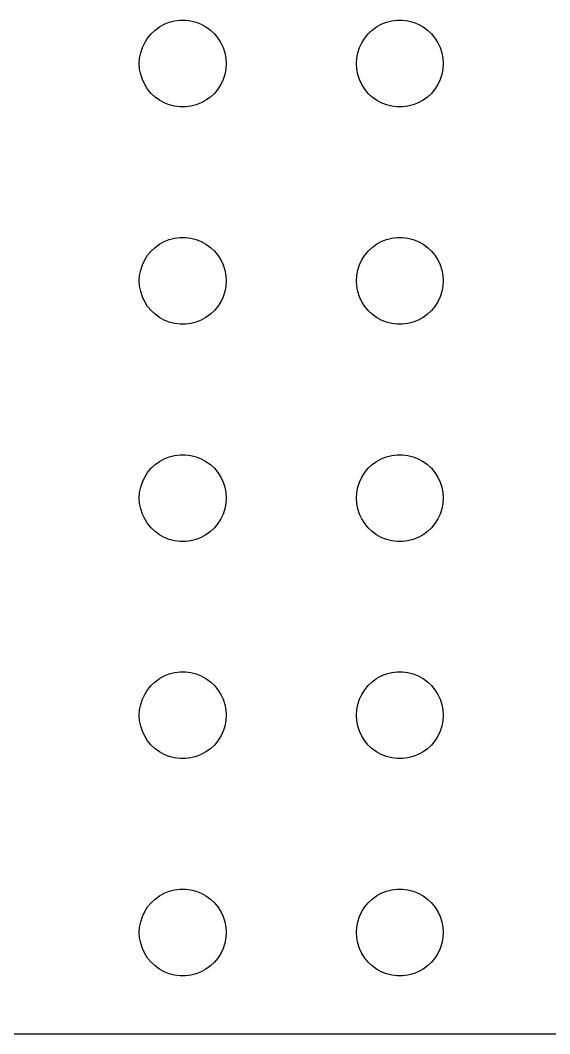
# Model space of a CAD drawing. Header units: metres. Extents: x -82 to 82, y -82 to 82.
# Drawn here: x -41.2 to -4.6, y -82 to -12 of the extents above; entities that cross this region are included whole.
import ezdxf

# ---------------------------------------------------------------- set-up
doc = ezdxf.new("R2010")
doc.units = ezdxf.units.M

msp = doc.modelspace()

# ---------------------------------------------------------------- linework, layer by layer
for p, q in [((-31.9123, -12.6884), (-31.6075, -12.467)), ((-31.6075, -12.467), (-31.2773, -12.2855)), ((-31.2773, -12.2855), (-30.927, -12.1468)), ((-30.927, -12.1468), (-30.5621, -12.0531)), ((-30.5621, -12.0531), (-30.1884, -12.0059)), ((-30.1884, -12.0059), (-29.8116, -12.0059)), ((-29.8116, -12.0059), (-29.4379, -12.0531)), ((-29.4379, -12.0531), (-29.0729, -12.1468)), ((-29.0729, -12.1468), (-28.7227, -12.2855)), ((-28.7227, -12.2855), (-28.3925, -12.467)), ((-28.3925, -12.467), (-28.0877, -12.6884)), ((-16.9123, -12.6884), (-16.6075, -12.467)), ((-16.6075, -12.467), (-16.2773, -12.2855)), ((-16.2773, -12.2855), (-15.927, -12.1468)), ((-15.927, -12.1468), (-15.5621, -12.0531)), ((-15.5621, -12.0531), (-15.1884, -12.0059)), ((-15.1884, -12.0059), (-14.8116, -12.0059)), ((-14.8116, -12.0059), (-14.4379, -12.0531)), ((-14.4379, -12.0531), (-14.0729, -12.1468)), ((-14.0729, -12.1468), (-13.7227, -12.2855)), ((-13.7227, -12.2855), (-13.3925, -12.467)), ((-13.3925, -12.467), (-13.0877, -12.6884)), ((-32.6289, -13.5547), (-32.427, -13.2366)), ((-32.427, -13.2366), (-32.1869, -12.9464)), ((-32.1869, -12.9464), (-31.9123, -12.6884)), ((-28.0877, -12.6884), (-27.8131, -12.9464)), ((-27.8131, -12.9464), (-27.5729, -13.2366)), ((-27.5729, -13.2366), (-27.3711, -13.5547)), ((-17.6289, -13.5547), (-17.427, -13.2366)), ((-17.427, -13.2366), (-17.1869, -12.9464)), ((-17.1869, -12.9464), (-16.9123, -12.6884)), ((-13.0877, -12.6884), (-12.8131, -12.9464)), ((-12.8131, -12.9464), (-12.5729, -13.2366)), ((-12.5729, -13.2366), (-12.3711, -13.5547)), ((-32.9057, -14.2539), (-32.7893, -13.8956)), ((-32.7893, -13.8956), (-32.6289, -13.5547)), ((-27.3711, -13.5547), (-27.2107, -13.8956)), ((-27.2107, -13.8956), (-27.0942, -14.2539)), ((-17.9057, -14.2539), (-17.7893, -13.8956)), ((-17.7893, -13.8956), (-17.6289, -13.5547)), ((-12.3711, -13.5547), (-12.2107, -13.8956)), ((-12.2107, -13.8956), (-12.0942, -14.2539)), ((-33, -15), (-32.9763, -14.624)), ((-32.9763, -14.624), (-32.9057, -14.2539)), ((-27.0942, -14.2539), (-27.0237, -14.624)), ((-27.0237, -14.624), (-27, -15)), ((-18, -15), (-17.9763, -14.624)), ((-17.9763, -14.624), (-17.9057, -14.2539)), ((-12.0942, -14.2539), (-12.0237, -14.624)), ((-12.0237, -14.624), (-12, -15)), ((-32.9763, -15.376), (-33, -15)), ((-32.9057, -15.7461), (-32.9763, -15.376)), ((-27.0237, -15.376), (-27.0942, -15.7461)), ((-27, -15), (-27.0237, -15.376)), ((-17.9763, -15.376), (-18, -15)), ((-17.9057, -15.7461), (-17.9763, -15.376)), ((-12.0237, -15.376), (-12.0942, -15.7461)), ((-12, -15), (-12.0237, -15.376)), ((-32.7893, -16.1044), (-32.9057, -15.7461)), ((-27.0942, -15.7461), (-27.2107, -16.1044)), ((-17.7893, -16.1044), (-17.9057, -15.7461)), ((-12.0942, -15.7461), (-12.2107, -16.1044)), ((-32.6289, -16.4453), (-32.7893, -16.1044)), ((-32.427, -16.7634), (-32.6289, -16.4453)), ((-32.1869, -17.0536), (-32.427, -16.7634)), ((-27.5729, -16.7634), (-27.8131, -17.0536)), ((-27.3711, -16.4453), (-27.5729, -16.7634)), ((-27.2107, -16.1044), (-27.3711, -16.4453)), ((-17.6289, -16.4453), (-17.7893, -16.1044)), ((-17.427, -16.7634), (-17.6289, -16.4453)), ((-17.1869, -17.0536), (-17.427, -16.7634)), ((-12.5729, -16.7634), (-12.8131, -17.0536)), ((-12.3711, -16.4453), (-12.5729, -16.7634)), ((-12.2107, -16.1044), (-12.3711, -16.4453)), ((-31.9123, -17.3115), (-32.1869, -17.0536)), ((-31.6075, -17.533), (-31.9123, -17.3115)), ((-28.0877, -17.3115), (-28.3925, -17.533)), ((-27.8131, -17.0536), (-28.0877, -17.3115)), ((-16.9123, -17.3115), (-17.1869, -17.0536)), ((-16.6075, -17.533), (-16.9123, -17.3115)), ((-13.0877, -17.3115), (-13.3925, -17.533)), ((-12.8131, -17.0536), (-13.0877, -17.3115)), ((-31.2773, -17.7145), (-31.6075, -17.533)), ((-30.927, -17.8532), (-31.2773, -17.7145)), ((-30.5621, -17.9469), (-30.927, -17.8532)), ((-30.1884, -17.9941), (-30.5621, -17.9469)), ((-29.8116, -17.9941), (-30.1884, -17.9941)), ((-29.4379, -17.9469), (-29.8116, -17.9941)), ((-29.0729, -17.8532), (-29.4379, -17.9469)), ((-28.7227, -17.7145), (-29.0729, -17.8532)), ((-28.3925, -17.533), (-28.7227, -17.7145)), ((-16.2773, -17.7145), (-16.6075, -17.533)), ((-15.927, -17.8532), (-16.2773, -17.7145)), ((-15.5621, -17.9469), (-15.927, -17.8532)), ((-15.1884, -17.9941), (-15.5621, -17.9469)), ((-14.8116, -17.9941), (-15.1884, -17.9941)), ((-14.4379, -17.9469), (-14.8116, -17.9941)), ((-14.0729, -17.8532), (-14.4379, -17.9469)), ((-13.7227, -17.7145), (-14.0729, -17.8532)), ((-13.3925, -17.533), (-13.7227, -17.7145)), ((-31.6075, -27.467), (-31.2773, -27.2855)), ((-31.2773, -27.2855), (-30.927, -27.1468)), ((-30.927, -27.1468), (-30.5621, -27.0531)), ((-30.5621, -27.0531), (-30.1884, -27.0059)), ((-30.1884, -27.0059), (-29.8116, -27.0059)), ((-29.8116, -27.0059), (-29.4379, -27.0531)), ((-29.4379, -27.0531), (-29.0729, -27.1468)), ((-29.0729, -27.1468), (-28.7227, -27.2855)), ((-28.7227, -27.2855), (-28.3925, -27.467)), ((-16.6075, -27.467), (-16.2773, -27.2855)), ((-16.2773, -27.2855), (-15.927, -27.1468)), ((-15.927, -27.1468), (-15.5621, -27.0531)), ((-15.5621, -27.0531), (-15.1884, -27.0059)), ((-15.1884, -27.0059), (-14.8116, -27.0059)), ((-14.8116, -27.0059), (-14.4379, -27.0531)), ((-14.4379, -27.0531), (-14.0729, -27.1468)), ((-14.0729, -27.1468), (-13.7227, -27.2855)), ((-13.7227, -27.2855), (-13.3925, -27.467)), ((-32.427, -28.2366), (-32.1869, -27.9464)), ((-32.1869, -27.9464), (-31.9123, -27.6884)), ((-31.9123, -27.6884), (-31.6075, -27.467)), ((-28.3925, -27.467), (-28.0877, -27.6884)), ((-28.0877, -27.6884), (-27.8131, -27.9464)), ((-27.8131, -27.9464), (-27.5729, -28.2366)), ((-17.427, -28.2366), (-17.1869, -27.9464)), ((-17.1869, -27.9464), (-16.9123, -27.6884)), ((-16.9123, -27.6884), (-16.6075, -27.467)), ((-13.3925, -27.467), (-13.0877, -27.6884)), ((-13.0877, -27.6884), (-12.8131, -27.9464)), ((-12.8131, -27.9464), (-12.5729, -28.2366)), ((-32.7893, -28.8956), (-32.6289, -28.5547)), ((-32.6289, -28.5547), (-32.427, -28.2366)), ((-27.5729, -28.2366), (-27.3711, -28.5547)), ((-27.3711, -28.5547), (-27.2107, -28.8956)), ((-17.7893, -28.8956), (-17.6289, -28.5547)), ((-17.6289, -28.5547), (-17.427, -28.2366)), ((-12.5729, -28.2366), (-12.3711, -28.5547)), ((-12.3711, -28.5547), (-12.2107, -28.8956)), ((-32.9763, -29.624), (-32.9057, -29.2539)), ((-32.9057, -29.2539), (-32.7893, -28.8956)), ((-27.2107, -28.8956), (-27.0942, -29.2539)), ((-27.0942, -29.2539), (-27.0237, -29.624)), ((-17.9763, -29.624), (-17.9057, -29.2539)), ((-17.9057, -29.2539), (-17.7893, -28.8956)), ((-12.2107, -28.8956), (-12.0942, -29.2539)), ((-12.0942, -29.2539), (-12.0237, -29.624)), ((-33, -30), (-32.9763, -29.624)), ((-32.9763, -30.376), (-33, -30)), ((-27.0237, -29.624), (-27, -30)), ((-27, -30), (-27.0237, -30.376)), ((-18, -30), (-17.9763, -29.624)), ((-17.9763, -30.376), (-18, -30)), ((-12.0237, -29.624), (-12, -30)), ((-12, -30), (-12.0237, -30.376)), ((-32.9057, -30.7461), (-32.9763, -30.376)), ((-32.7893, -31.1044), (-32.9057, -30.7461)), ((-27.0942, -30.7461), (-27.2107, -31.1044)), ((-27.0237, -30.376), (-27.0942, -30.7461)), ((-17.9057, -30.7461), (-17.9763, -30.376)), ((-17.7893, -31.1044), (-17.9057, -30.7461)), ((-12.0942, -30.7461), (-12.2107, -31.1044)), ((-12.0237, -30.376), (-12.0942, -30.7461)), ((-32.6289, -31.4453), (-32.7893, -31.1044)), ((-32.427, -31.7634), (-32.6289, -31.4453)), ((-27.3711, -31.4453), (-27.5729, -31.7634)), ((-27.2107, -31.1044), (-27.3711, -31.4453)), ((-17.6289, -31.4453), (-17.7893, -31.1044)), ((-17.427, -31.7634), (-17.6289, -31.4453)), ((-12.3711, -31.4453), (-12.5729, -31.7634)), ((-12.2107, -31.1044), (-12.3711, -31.4453)), ((-32.1869, -32.0536), (-32.427, -31.7634)), ((-31.9123, -32.3115), (-32.1869, -32.0536)), ((-27.8131, -32.0536), (-28.0877, -32.3115)), ((-27.5729, -31.7634), (-27.8131, -32.0536)), ((-17.1869, -32.0536), (-17.427, -31.7634)), ((-16.9123, -32.3115), (-17.1869, -32.0536)), ((-12.8131, -32.0536), (-13.0877, -32.3115)), ((-12.5729, -31.7634), (-12.8131, -32.0536)), ((-31.6075, -32.533), (-31.9123, -32.3115)), ((-31.2773, -32.7145), (-31.6075, -32.533)), ((-30.927, -32.8532), (-31.2773, -32.7145)), ((-30.5621, -32.9469), (-30.927, -32.8532)), ((-29.0729, -32.8532), (-29.4379, -32.9469)), ((-28.7227, -32.7145), (-29.0729, -32.8532)), ((-28.3925, -32.533), (-28.7227, -32.7145)), ((-28.0877, -32.3115), (-28.3925, -32.533)), ((-16.6075, -32.533), (-16.9123, -32.3115)), ((-16.2773, -32.7145), (-16.6075, -32.533)), ((-15.927, -32.8532), (-16.2773, -32.7145)), ((-15.5621, -32.9469), (-15.927, -32.8532)), ((-14.0729, -32.8532), (-14.4379, -32.9469)), ((-13.7227, -32.7145), (-14.0729, -32.8532)), ((-13.3925, -32.533), (-13.7227, -32.7145)), ((-13.0877, -32.3115), (-13.3925, -32.533)), ((-30.1884, -32.9941), (-30.5621, -32.9469)), ((-29.8116, -32.9941), (-30.1884, -32.9941)), ((-29.4379, -32.9469), (-29.8116, -32.9941)), ((-15.1884, -32.9941), (-15.5621, -32.9469)), ((-14.8116, -32.9941), (-15.1884, -32.9941)), ((-14.4379, -32.9469), (-14.8116, -32.9941)), ((-32.1869, -42.9464), (-31.9123, -42.6885)), ((-31.9123, -42.6885), (-31.6075, -42.467)), ((-31.6075, -42.467), (-31.2773, -42.2855)), ((-31.2773, -42.2855), (-30.927, -42.1468)), ((-30.927, -42.1468), (-30.5621, -42.0531)), ((-30.5621, -42.0531), (-30.1884, -42.0059)), ((-30.1884, -42.0059), (-29.8116, -42.0059)), ((-29.8116, -42.0059), (-29.4379, -42.0531)), ((-29.4379, -42.0531), (-29.0729, -42.1468)), ((-29.0729, -42.1468), (-28.7227, -42.2855)), ((-28.7227, -42.2855), (-28.3925, -42.467)), ((-28.3925, -42.467), (-28.0877, -42.6885)), ((-28.0877, -42.6885), (-27.8131, -42.9464)), ((-17.1869, -42.9464), (-16.9123, -42.6885)), ((-16.9123, -42.6885), (-16.6075, -42.467)), ((-16.6075, -42.467), (-16.2773, -42.2855)), ((-16.2773, -42.2855), (-15.927, -42.1468)), ((-15.927, -42.1468), (-15.5621, -42.0531)), ((-15.5621, -42.0531), (-15.1884, -42.0059)), ((-15.1884, -42.0059), (-14.8116, -42.0059)), ((-14.8116, -42.0059), (-14.4379, -42.0531)), ((-14.4379, -42.0531), (-14.0729, -42.1468)), ((-14.0729, -42.1468), (-13.7227, -42.2855)), ((-13.7227, -42.2855), (-13.3925, -42.467)), ((-13.3925, -42.467), (-13.0877, -42.6885)), ((-13.0877, -42.6885), (-12.8131, -42.9464)), ((-32.6289, -43.5547), (-32.427, -43.2366)), ((-32.427, -43.2366), (-32.1869, -42.9464)), ((-27.8131, -42.9464), (-27.5729, -43.2366)), ((-27.5729, -43.2366), (-27.3711, -43.5547)), ((-17.6289, -43.5547), (-17.427, -43.2366)), ((-17.427, -43.2366), (-17.1869, -42.9464)), ((-12.8131, -42.9464), (-12.5729, -43.2366)), ((-12.5729, -43.2366), (-12.3711, -43.5547)), ((-32.9057, -44.2539), (-32.7893, -43.8956)), ((-32.7893, -43.8956), (-32.6289, -43.5547)), ((-27.3711, -43.5547), (-27.2107, -43.8956)), ((-27.2107, -43.8956), (-27.0942, -44.2539)), ((-17.9057, -44.2539), (-17.7893, -43.8956)), ((-17.7893, -43.8956), (-17.6289, -43.5547)), ((-12.3711, -43.5547), (-12.2107, -43.8956)), ((-12.2107, -43.8956), (-12.0942, -44.2539)), ((-33, -45), (-32.9763, -44.624)), ((-32.9763, -44.624), (-32.9057, -44.2539)), ((-27.0942, -44.2539), (-27.0237, -44.624)), ((-27.0237, -44.624), (-27, -45)), ((-18, -45), (-17.9763, -44.624)), ((-17.9763, -44.624), (-17.9057, -44.2539)), ((-12.0942, -44.2539), (-12.0237, -44.624)), ((-12.0237, -44.624), (-12, -45)), ((-32.9763, -45.376), (-33, -45)), ((-32.9057, -45.7461), (-32.9763, -45.376)), ((-27.0237, -45.376), (-27.0942, -45.7461)), ((-27, -45), (-27.0237, -45.376)), ((-17.9763, -45.376), (-18, -45)), ((-17.9057, -45.7461), (-17.9763, -45.376)), ((-12.0237, -45.376), (-12.0942, -45.7461)), ((-12, -45), (-12.0237, -45.376)), ((-32.7893, -46.1044), (-32.9057, -45.7461)), ((-32.6289, -46.4453), (-32.7893, -46.1044)), ((-27.2107, -46.1044), (-27.3711, -46.4453)), ((-27.0942, -45.7461), (-27.2107, -46.1044)), ((-17.7893, -46.1044), (-17.9057, -45.7461)), ((-17.6289, -46.4453), (-17.7893, -46.1044)), ((-12.2107, -46.1044), (-12.3711, -46.4453)), ((-12.0942, -45.7461), (-12.2107, -46.1044)), ((-32.427, -46.7634), (-32.6289, -46.4453)), ((-32.1869, -47.0536), (-32.427, -46.7634)), ((-27.5729, -46.7634), (-27.8131, -47.0536)), ((-27.3711, -46.4453), (-27.5729, -46.7634)), ((-17.427, -46.7634), (-17.6289, -46.4453)), ((-17.1869, -47.0536), (-17.427, -46.7634)), ((-12.5729, -46.7634), (-12.8131, -47.0536)), ((-12.3711, -46.4453), (-12.5729, -46.7634)), ((-31.9123, -47.3115), (-32.1869, -47.0536)), ((-31.6075, -47.533), (-31.9123, -47.3115)), ((-31.2773, -47.7145), (-31.6075, -47.533)), ((-28.3925, -47.533), (-28.7227, -47.7145)), ((-28.0877, -47.3115), (-28.3925, -47.533)), ((-27.8131, -47.0536), (-28.0877, -47.3115)), ((-16.9123, -47.3115), (-17.1869, -47.0536)), ((-16.6075, -47.533), (-16.9123, -47.3115)), ((-16.2773, -47.7145), (-16.6075, -47.533)), ((-13.3925, -47.533), (-13.7227, -47.7145)), ((-13.0877, -47.3115), (-13.3925, -47.533)), ((-12.8131, -47.0536), (-13.0877, -47.3115)), ((-30.927, -47.8532), (-31.2773, -47.7145)), ((-30.5621, -47.9469), (-30.927, -47.8532)), ((-30.1884, -47.9941), (-30.5621, -47.9469)), ((-29.8116, -47.9941), (-30.1884, -47.9941)), ((-29.4379, -47.9469), (-29.8116, -47.9941)), ((-29.0729, -47.8532), (-29.4379, -47.9469)), ((-28.7227, -47.7145), (-29.0729, -47.8532)), ((-15.927, -47.8532), (-16.2773, -47.7145)), ((-15.5621, -47.9469), (-15.927, -47.8532)), ((-15.1884, -47.9941), (-15.5621, -47.9469)), ((-14.8116, -47.9941), (-15.1884, -47.9941)), ((-14.4379, -47.9469), (-14.8116, -47.9941)), ((-14.0729, -47.8532), (-14.4379, -47.9469)), ((-13.7227, -47.7145), (-14.0729, -47.8532)), ((-31.6075, -57.467), (-31.2773, -57.2855)), ((-31.2773, -57.2855), (-30.927, -57.1468)), ((-30.927, -57.1468), (-30.5621, -57.0531)), ((-30.5621, -57.0531), (-30.1884, -57.0059)), ((-30.1884, -57.0059), (-29.8116, -57.0059)), ((-29.8116, -57.0059), (-29.4379, -57.0531)), ((-29.4379, -57.0531), (-29.0729, -57.1468)), ((-29.0729, -57.1468), (-28.7227, -57.2855)), ((-28.7227, -57.2855), (-28.3925, -57.467)), ((-16.6075, -57.467), (-16.2773, -57.2855)), ((-16.2773, -57.2855), (-15.927, -57.1468)), ((-15.927, -57.1468), (-15.5621, -57.0531)), ((-15.5621, -57.0531), (-15.1884, -57.0059)), ((-15.1884, -57.0059), (-14.8116, -57.0059)), ((-14.8116, -57.0059), (-14.4379, -57.0531)), ((-14.4379, -57.0531), (-14.0729, -57.1468)), ((-14.0729, -57.1468), (-13.7227, -57.2855)), ((-13.7227, -57.2855), (-13.3925, -57.467)), ((-32.427, -58.2366), (-32.1869, -57.9464)), ((-32.1869, -57.9464), (-31.9123, -57.6885)), ((-31.9123, -57.6885), (-31.6075, -57.467)), ((-28.3925, -57.467), (-28.0877, -57.6885)), ((-28.0877, -57.6885), (-27.8131, -57.9464)), ((-27.8131, -57.9464), (-27.5729, -58.2366)), ((-17.427, -58.2366), (-17.1869, -57.9464)), ((-17.1869, -57.9464), (-16.9123, -57.6885)), ((-16.9123, -57.6885), (-16.6075, -57.467)), ((-13.3925, -57.467), (-13.0877, -57.6885)), ((-13.0877, -57.6885), (-12.8131, -57.9464)), ((-12.8131, -57.9464), (-12.5729, -58.2366)), ((-32.7893, -58.8956), (-32.6289, -58.5547)), ((-32.6289, -58.5547), (-32.427, -58.2366)), ((-27.5729, -58.2366), (-27.3711, -58.5547)), ((-27.3711, -58.5547), (-27.2107, -58.8956)), ((-17.7893, -58.8956), (-17.6289, -58.5547)), ((-17.6289, -58.5547), (-17.427, -58.2366)), ((-12.5729, -58.2366), (-12.3711, -58.5547)), ((-12.3711, -58.5547), (-12.2107, -58.8956)), ((-32.9763, -59.624), (-32.9057, -59.2539)), ((-32.9057, -59.2539), (-32.7893, -58.8956)), ((-27.2107, -58.8956), (-27.0942, -59.2539)), ((-27.0942, -59.2539), (-27.0237, -59.624)), ((-17.9763, -59.624), (-17.9057, -59.2539)), ((-17.9057, -59.2539), (-17.7893, -58.8956)), ((-12.2107, -58.8956), (-12.0942, -59.2539)), ((-12.0942, -59.2539), (-12.0237, -59.624)), ((-33, -60), (-32.9763, -59.624)), ((-32.9763, -60.376), (-33, -60)), ((-27.0237, -59.624), (-27, -60)), ((-27, -60), (-27.0237, -60.376)), ((-18, -60), (-17.9763, -59.624)), ((-17.9763, -60.376), (-18, -60)), ((-12.0237, -59.624), (-12, -60)), ((-12, -60), (-12.0237, -60.376)), ((-32.9057, -60.7461), (-32.9763, -60.376)), ((-32.7893, -61.1044), (-32.9057, -60.7461)), ((-27.0942, -60.7461), (-27.2107, -61.1044)), ((-27.0237, -60.376), (-27.0942, -60.7461)), ((-17.9057, -60.7461), (-17.9763, -60.376)), ((-17.7893, -61.1044), (-17.9057, -60.7461)), ((-12.0942, -60.7461), (-12.2107, -61.1044)), ((-12.0237, -60.376), (-12.0942, -60.7461)), ((-32.6289, -61.4453), (-32.7893, -61.1044)), ((-32.427, -61.7634), (-32.6289, -61.4453)), ((-27.3711, -61.4453), (-27.5729, -61.7634)), ((-27.2107, -61.1044), (-27.3711, -61.4453)), ((-17.6289, -61.4453), (-17.7893, -61.1044)), ((-17.427, -61.7634), (-17.6289, -61.4453)), ((-12.3711, -61.4453), (-12.5729, -61.7634)), ((-12.2107, -61.1044), (-12.3711, -61.4453)), ((-32.1869, -62.0536), (-32.427, -61.7634)), ((-31.9123, -62.3115), (-32.1869, -62.0536)), ((-27.8131, -62.0536), (-28.0877, -62.3115)), ((-27.5729, -61.7634), (-27.8131, -62.0536)), ((-17.1869, -62.0536), (-17.427, -61.7634)), ((-16.9123, -62.3115), (-17.1869, -62.0536)), ((-12.8131, -62.0536), (-13.0877, -62.3115)), ((-12.5729, -61.7634), (-12.8131, -62.0536)), ((-31.6075, -62.533), (-31.9123, -62.3115)), ((-31.2773, -62.7145), (-31.6075, -62.533)), ((-30.927, -62.8532), (-31.2773, -62.7145)), ((-30.5621, -62.9469), (-30.927, -62.8532)), ((-30.1884, -62.9941), (-30.5621, -62.9469)), ((-29.4379, -62.9469), (-29.8116, -62.9941)), ((-29.0729, -62.8532), (-29.4379, -62.9469)), ((-28.7227, -62.7145), (-29.0729, -62.8532)), ((-28.3925, -62.533), (-28.7227, -62.7145)), ((-28.0877, -62.3115), (-28.3925, -62.533)), ((-16.6075, -62.533), (-16.9123, -62.3115)), ((-16.2773, -62.7145), (-16.6075, -62.533)), ((-15.927, -62.8532), (-16.2773, -62.7145)), ((-15.5621, -62.9469), (-15.927, -62.8532)), ((-15.1884, -62.9941), (-15.5621, -62.9469)), ((-14.4379, -62.9469), (-14.8116, -62.9941)), ((-14.0729, -62.8532), (-14.4379, -62.9469)), ((-13.7227, -62.7145), (-14.0729, -62.8532)), ((-13.3925, -62.533), (-13.7227, -62.7145)), ((-13.0877, -62.3115), (-13.3925, -62.533)), ((-29.8116, -62.9941), (-30.1884, -62.9941)), ((-14.8116, -62.9941), (-15.1884, -62.9941)), ((-30.927, -72.1468), (-30.5621, -72.0531)), ((-30.5621, -72.0531), (-30.1884, -72.0059)), ((-30.1884, -72.0059), (-29.8116, -72.0059)), ((-29.8116, -72.0059), (-29.4379, -72.0531)), ((-29.4379, -72.0531), (-29.0729, -72.1468)), ((-15.927, -72.1468), (-15.5621, -72.0531)), ((-15.5621, -72.0531), (-15.1884, -72.0059)), ((-15.1884, -72.0059), (-14.8116, -72.0059)), ((-14.8116, -72.0059), (-14.4379, -72.0531)), ((-14.4379, -72.0531), (-14.0729, -72.1468)), ((-32.1869, -72.9464), (-31.9123, -72.6885)), ((-31.9123, -72.6885), (-31.6075, -72.467)), ((-31.6075, -72.467), (-31.2773, -72.2855)), ((-31.2773, -72.2855), (-30.927, -72.1468)), ((-29.0729, -72.1468), (-28.7227, -72.2855)), ((-28.7227, -72.2855), (-28.3925, -72.467)), ((-28.3925, -72.467), (-28.0877, -72.6885)), ((-28.0877, -72.6885), (-27.8131, -72.9464)), ((-17.1869, -72.9464), (-16.9123, -72.6885)), ((-16.9123, -72.6885), (-16.6075, -72.467)), ((-16.6075, -72.467), (-16.2773, -72.2855)), ((-16.2773, -72.2855), (-15.927, -72.1468)), ((-14.0729, -72.1468), (-13.7227, -72.2855)), ((-13.7227, -72.2855), (-13.3925, -72.467)), ((-13.3925, -72.467), (-13.0877, -72.6885)), ((-13.0877, -72.6885), (-12.8131, -72.9464)), ((-32.6289, -73.5547), (-32.427, -73.2366)), ((-32.427, -73.2366), (-32.1869, -72.9464)), ((-27.8131, -72.9464), (-27.5729, -73.2366)), ((-27.5729, -73.2366), (-27.3711, -73.5547)), ((-17.6289, -73.5547), (-17.427, -73.2366)), ((-17.427, -73.2366), (-17.1869, -72.9464)), ((-12.8131, -72.9464), (-12.5729, -73.2366)), ((-12.5729, -73.2366), (-12.3711, -73.5547)), ((-32.9057, -74.2539), (-32.7893, -73.8956)), ((-32.7893, -73.8956), (-32.6289, -73.5547)), ((-27.3711, -73.5547), (-27.2107, -73.8956)), ((-27.2107, -73.8956), (-27.0942, -74.2539)), ((-17.9057, -74.2539), (-17.7893, -73.8956)), ((-17.7893, -73.8956), (-17.6289, -73.5547)), ((-12.3711, -73.5547), (-12.2107, -73.8956)), ((-12.2107, -73.8956), (-12.0942, -74.2539)), ((-33, -75), (-32.9763, -74.624)), ((-32.9763, -74.624), (-32.9057, -74.2539)), ((-27.0942, -74.2539), (-27.0237, -74.624)), ((-27.0237, -74.624), (-27, -75)), ((-18, -75), (-17.9763, -74.624)), ((-17.9763, -74.624), (-17.9057, -74.2539)), ((-12.0942, -74.2539), (-12.0237, -74.624)), ((-12.0237, -74.624), (-12, -75)), ((-32.9763, -75.376), (-33, -75)), ((-32.9057, -75.7461), (-32.9763, -75.376)), ((-27.0237, -75.376), (-27.0942, -75.7461)), ((-27, -75), (-27.0237, -75.376)), ((-17.9763, -75.376), (-18, -75)), ((-17.9057, -75.7461), (-17.9763, -75.376)), ((-12.0237, -75.376), (-12.0942, -75.7461)), ((-12, -75), (-12.0237, -75.376)), ((-32.7893, -76.1044), (-32.9057, -75.7461)), ((-32.6289, -76.4453), (-32.7893, -76.1044)), ((-27.2107, -76.1044), (-27.3711, -76.4453)), ((-27.0942, -75.7461), (-27.2107, -76.1044)), ((-17.7893, -76.1044), (-17.9057, -75.7461)), ((-17.6289, -76.4453), (-17.7893, -76.1044)), ((-12.2107, -76.1044), (-12.3711, -76.4453)), ((-12.0942, -75.7461), (-12.2107, -76.1044)), ((-32.427, -76.7634), (-32.6289, -76.4453)), ((-32.1869, -77.0536), (-32.427, -76.7634)), ((-27.5729, -76.7634), (-27.8131, -77.0536)), ((-27.3711, -76.4453), (-27.5729, -76.7634)), ((-17.427, -76.7634), (-17.6289, -76.4453)), ((-17.1869, -77.0536), (-17.427, -76.7634)), ((-12.5729, -76.7634), (-12.8131, -77.0536)), ((-12.3711, -76.4453), (-12.5729, -76.7634)), ((-31.9123, -77.3115), (-32.1869, -77.0536)), ((-31.6075, -77.533), (-31.9123, -77.3115)), ((-31.2773, -77.7145), (-31.6075, -77.533)), ((-28.3925, -77.533), (-28.7227, -77.7145)), ((-28.0877, -77.3115), (-28.3925, -77.533)), ((-27.8131, -77.0536), (-28.0877, -77.3115)), ((-16.9123, -77.3115), (-17.1869, -77.0536)), ((-16.6075, -77.533), (-16.9123, -77.3115)), ((-16.2773, -77.7145), (-16.6075, -77.533)), ((-13.3925, -77.533), (-13.7227, -77.7145)), ((-13.0877, -77.3115), (-13.3925, -77.533)), ((-12.8131, -77.0536), (-13.0877, -77.3115)), ((-30.927, -77.8532), (-31.2773, -77.7145)), ((-30.5621, -77.9469), (-30.927, -77.8532)), ((-30.1884, -77.9941), (-30.5621, -77.9469)), ((-29.8116, -77.9941), (-30.1884, -77.9941)), ((-29.4379, -77.9469), (-29.8116, -77.9941)), ((-29.0729, -77.8532), (-29.4379, -77.9469)), ((-28.7227, -77.7145), (-29.0729, -77.8532)), ((-15.927, -77.8532), (-16.2773, -77.7145)), ((-15.5621, -77.9469), (-15.927, -77.8532)), ((-15.1884, -77.9941), (-15.5621, -77.9469)), ((-14.8116, -77.9941), (-15.1884, -77.9941)), ((-14.4379, -77.9469), (-14.8116, -77.9941)), ((-14.0729, -77.8532), (-14.4379, -77.9469)), ((-13.7227, -77.7145), (-14.0729, -77.8532)), ((-77.3139, -81.9901), (77.3139, -81.9901))]:
    msp.add_line(p, q)

doc.saveas('drawing.dxf')
